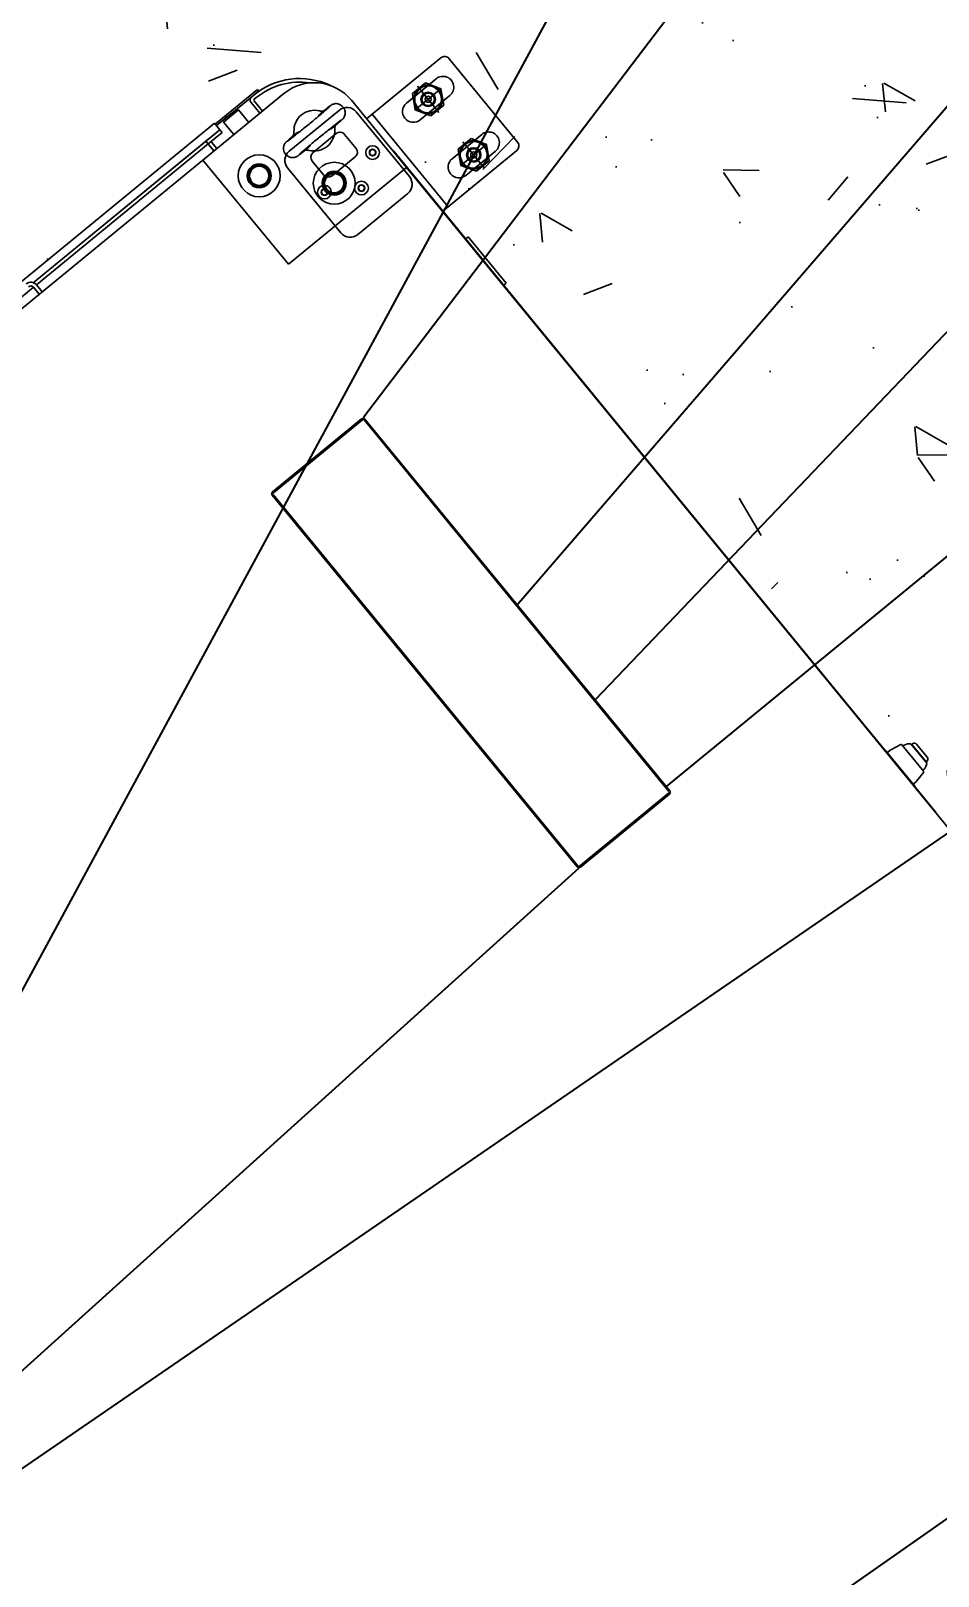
# Model space of a CAD drawing. Header units: metres. Extents: x 214070 to 217049, y 6350584 to 6351315.
# Drawn here: x 214372.899 to 214373.656, y 6351032.813 to 6351034.102 of the extents above; entities that cross this region are included whole.
import ezdxf
from ezdxf.lldxf.tags import DXFTag

# ---------------------------------------------------------------- set-up
doc = ezdxf.new("R2010")
doc.units = ezdxf.units.M
for name, color, linetype in [('230V AC', 5, '230V CABLE'), ('400V AC', 6, '400V CABLE'), ('550VAC', 1, '550V CABLE'), ('CAT 6 Cable', 3, 'CAT 6 CABLE')]:
    doc.layers.add(name, color=color, linetype=linetype)
doc.layers.add('GG31-E-PLN-001_DC Cable Route Layout Plan_RevA$0$OTHER', color=7, linetype='Continuous', lineweight=30)
doc.layers.add('OpticsFibre', color=7, linetype='OPTICAL FIBRE CABLE', lineweight=25)
doc.styles.add('ISOCP', font='isocp.shx')
tags = doc.linetypes.add('230V CABLE', pattern='A,1,-0.5,["230V",ISOCP,S=0.3,R=0,X=-0.35,Y=-0.15],-0.7', length=2.2).pattern_tags.tags
tags[6] = DXFTag(74, 10)
tags = doc.linetypes.add('400V CABLE', pattern='A,1,-0.5,["400V",ISOCP,S=0.3,R=0,X=-0.35,Y=-0.15],-0.7', length=2.2).pattern_tags.tags
tags[6] = DXFTag(74, 10)
tags = doc.linetypes.add('550V CABLE', pattern='A,1,-0.5,["550V",ISOCP,S=0.3,R=0,X=-0.35,Y=-0.15],-0.7', length=2.2).pattern_tags.tags
tags[6] = DXFTag(74, 10)
tags = doc.linetypes.add('CAT 6 CABLE', pattern='A,1,-0.5,["CAT6",ISOCP,S=0.3,R=0,X=-0.35,Y=-0.15],-0.9', length=2.4).pattern_tags.tags
tags[6] = DXFTag(74, 10)
tags = doc.linetypes.add('OPTICAL FIBRE CABLE', pattern='A,1,-0.5,["OP",ISOCP,S=0.3,R=0,X=-0.35,Y=-0.15],-0.4', length=1.9).pattern_tags.tags
tags[6] = DXFTag(74, 10)

# ---------------------------------------------------------------- blocks, each defined once
blk = doc.blocks.new('GG31-E-PLN-001_DC Cable Route Layout Plan_RevA$0$SCC')
at = {"layer": 'GG31-E-PLN-001_DC Cable Route Layout Plan_RevA$0$OTHER'}
h = blk.add_hatch(dxfattribs=at)
h.set_pattern_fill('AR-CONC', scale=0.04, angle=-50.64965685767609)
h.set_pattern_definition([(359.3503431423239, (-93.68585742210435, 2.138606351598763), (0.1625044853675563, -0.2377736155121508), [0.03000000000000001, -0.3300000000000001]), (304.3503431423239, (-93.68585742210435, 2.138606351598763), (0.1974723732192054, 0.2336917884477435), [0.024, -0.264]), (49.80178760232391, (-93.67231538160321, 2.118791884155217), (0.3599768556166048, -0.004081828330440906), [0.02549607679999997, -0.2804568447999996]), (355.5345431423239, (-93.62399475095023, 2.189331196887824), (0.2194809325307915, -0.3720916966134502), [0.045, -0.4950000000000001]), (45.98597863232392, (-93.60570469170794, 2.15832355719274), (0.538360805782199, -0.0420433463009515), [0.0382441368, -0.4206855039999999]), (300.5345071323239, (-93.62399475095023, 2.189331196887824), (0.5383608054690231, -0.04204334623731437), [0.036, -0.3960000004]), (330.3503431423239, (-93.6140979957526, 2.145718650306267), (0.02685468915996592, -0.286745227804084), [0.03, -0.33]), (275.3503431423239, (-93.6140979957526, 2.145718650306267), (0.2860092564451406, 0.1086549373035012), [0.024, -0.264]), (20.80178788232391, (-93.61186010551317, 2.121823214415531), (0.312863943263877, -0.1780902886389786), [0.025496076, -0.2804568447999999]), (346.8503431423239, (-93.68585742210435, 2.138606351598763), (0.1060525488437223, 0.08066874043735836), [0, -0.2608, 0, -0.268, 0, -0.265]), (316.8503431423239, (-93.68585742210435, 2.138606351598763), (0.1887176179168756, 0.01866144388251249), [0, -0.1528, 0, -0.2548, 0, -0.101]), (276.8503431423238, (-93.74241562454112, 2.207583229861778), (0.128413779248645, -0.1708388708552017), [0, -0.1, 0, -0.312, 0, -0.414]), (266.8503431423239, (-93.7677780471672, 2.238514565416334), (0.1788739489210354, -0.1549982222265625), [0, -0.13, 0, -0.2072, 0, -0.294])])
h.paths.add_polyline_path([(1.884480484089116, 1.092581029941526), (0.04570484407684372, 3.335102857185064), (-1.655518611220876, 1.940169612916919), (0.1832570287913962, -0.3023522143266186)])
h.paths.add_polyline_path([(-0.02390656751489395, 2.631430880070581), (1.180808506974634, 1.162192441533263), (0.2528684403831347, 0.4013197627878649), (-0.9518466341063929, 1.870558201325182)], flags=16)
h = blk.add_hatch(dxfattribs=at)
h.set_pattern_fill('DEFAULT__10', scale=0.3397486992814, angle=274.3503431423239, style=0, pattern_type=0)
h.set_pattern_definition([(274.3503431423239, (-7.607132693622781, 4.424413188362799), (0.3387698385259391, 0.02577159615758601), [])])
edge = h.paths.add_edge_path()
edge.add_line((-0.06462973084523593, 2.251465452218103), (0.1896285559373573, 1.941378813337186))
edge.add_spline(control_points=[(-0.06462973084523593, 2.251465452218103), (-0.06537257901479965, 2.25237141007306), (-0.06525724366040553, 2.253537291469563), (-0.0643512856704147, 2.254280139749849)], knot_values=[0, 0, 0, 0, 1, 1, 1, 1], weights=[1, 0.8047378541, 0.8047378541, 1], degree=3, periodic=0)
edge.add_line((0.009883919570484956, 2.315149953978619), (-0.06435128567041386, 2.254280139749849))
edge.add_spline(control_points=[(0.009883919570484956, 2.315149953978619), (0.01078987684029986, 2.315892801668389), (0.01195575884757538, 2.315777465798614), (0.0126986077373159, 2.314871508534171)], knot_values=[0, 0, 0, 0, 1, 1, 1, 1], weights=[1, 0.8047378541, 0.8047378541, 1], degree=3, periodic=0)
edge.add_line((0.2669568945014555, 2.00478486967576), (0.01269860771886233, 2.314871508556676))
edge.add_spline(control_points=[(0.2669568945014555, 2.00478486967576), (0.2676997419508433, 2.003878911230286), (0.2675844058762733, 2.00271302924327), (0.2666784486064584, 2.001970181553499)], knot_values=[0, 0, 0, 0, 1, 1, 1, 1], weights=[1, 0.8047378541, 0.8047378541, 1], degree=3, periodic=0)
edge.add_line((0.1924432433655596, 1.941100367324729), (0.2666784486064585, 2.001970181553499))
edge.add_spline(control_points=[(0.1924432433655596, 1.941100367324729), (0.191537285375567, 1.940357519044444), (0.1903714040884683, 1.940472855504733), (0.1896285559189037, 1.941378813359691)], knot_values=[0, 0, 0, 0, 1, 1, 1, 1], weights=[1, 0.8047378541, 0.8047378541, 1], degree=3, periodic=0)
edge.add_line((-0.06385644804995483, 2.252099512297041), (0.1904018387326384, 1.942012873416124))
edge.add_spline(control_points=[(0.1918091828068276, 1.941873650705154), (0.1913562034517442, 1.941502226269753), (0.1907732627989676, 1.941559894511149), (0.1904018387141848, 1.942012873438629)], knot_values=[0, 0, 0, 0, 1, 1, 1, 1], weights=[1, 0.8047378541, 0.8047378541, 1], degree=3, periodic=0)
edge.add_line((0.1918091828068276, 1.941873650705154), (0.2660443880477264, 2.002743464933924))
edge.add_spline(control_points=[(0.2661836109859985, 2.004150809006306), (0.2665550350707813, 2.003697830078827), (0.2664973674028106, 2.003114889369324), (0.2660443880477272, 2.002743464933924)], knot_values=[0, 0, 0, 0, 1, 1, 1, 1], weights=[1, 0.8047378541, 0.8047378541, 1], degree=3, periodic=0)
edge.add_line((0.2661836109859985, 2.004150809006306), (0.01192532420340531, 2.314237447887223))
edge.add_spline(control_points=[(0.01051798012921612, 2.314376670598194), (0.01097095948430127, 2.314748095033593), (0.01155390013707702, 2.314690426792197), (0.01192532422185888, 2.314237447864718)], knot_values=[0, 0, 0, 0, 1, 1, 1, 1], weights=[1, 0.8047378541, 0.8047378541, 1], degree=3, periodic=0)
edge.add_line((0.01051798012921612, 2.314376670598194), (-0.0637172251116827, 2.253506856369424))
edge.add_spline(control_points=[(-0.06385644804995483, 2.252099512297041), (-0.06422787213473669, 2.252552491224519), (-0.06417020446676602, 2.253135431934022), (-0.06371722511168265, 2.253506856369424)], knot_values=[0, 0, 0, 0, 1, 1, 1, 1], weights=[1, 0.8047378541, 0.8047378541, 1], degree=3, periodic=0)
at = {"layer": 'GG31-E-PLN-001_DC Cable Route Layout Plan_RevA$0$OTHER', "color": 7}
for p, q in [((0.07591293205420424, 2.616289738421114), (0.01405026090009276, 2.565564893132053)), ((0.0829496517234265, 2.615593624253239), (0.1400151026367125, 2.545998119249875)), ((0.04731656232444603, 2.57861683507569), (0.07206163049801972, 2.598906772955108)), ((0.05242944993788878, 2.586688753469089), (0.06314437949527818, 2.595474554889266)), ((0.05638911467769248, 2.592786373900891), (0.0744021682942142, 2.570818133169745)), ((0.06314437949527818, 2.595474554889266), (0.07611057033239188, 2.590588054353727)), ((-0.05492470860685206, 2.586599473808096), (-0.1225870054067171, 2.53111917408865)), ((-0.07698595852643209, 2.589847741472377), (-0.1121703527183264, 2.560997985736368)), ((-0.08183449331563342, 2.58393236194885), (-0.09536695267560713, 2.572836302004961)), ((-0.08232177364571935, 2.579006657751774), (-0.07503007712803544, 2.570113898764368)), ((-0.07990128524716678, 2.585517513031969), (-0.08183449331563342, 2.58393236194885)), ((-0.07271022658166348, 2.572016080772728), (-0.0800019230993474, 2.580908839760133)), ((-0.07993231162098446, 2.581612511785072), (-0.07799910355251782, 2.583197662868191)), ((-0.07603486766988077, 2.588687816379236), (-0.07990128524716678, 2.585517513031969)), ((-0.07603486766988077, 2.588687816379236), (-0.07698595852643209, 2.589847741472377)), ((0.04733844058413172, 2.524967515232178), (0.001369049577827575, 2.58103056092058)), ((0.0546807126579667, 2.573016452694403), (0.05242944993788878, 2.586688753469089)), ((0.07637976214207232, 2.590808780562996), (0.05441152084828804, 2.572795726485134)), ((0.08347472066591433, 2.584987671972439), (0.05872965249233975, 2.564697734093021)), ((0.07611057033239188, 2.590588054353727), (0.0783618330524698, 2.576915753579041)), ((-0.09536695267560713, 2.572836302004961), (-0.1112192618617751, 2.559838060643226)), ((-0.09286929478814088, 2.572944498250726), (-0.1052418295951041, 2.562799528720502)), ((-0.1040508772463786, 2.567655621584598), (-0.1030997863898273, 2.566495696491457)), ((-0.09536695267560713, 2.572836302004961), (-0.09441586181905581, 2.571676376911819)), ((-0.08430947715299286, 2.562505172502472), (-0.09286929478814088, 2.572944498250726)), ((-0.05044093834909358, 2.538548504413693), (-0.008683635716165483, 2.572787774659026)), ((-0.02781792730993171, 2.566193118704612), (-0.02879782000204578, 2.565377264763708)), ((-0.02687407666784214, 2.56698110020095), (-0.02781792730993171, 2.566193118704612)), ((-0.02596802900105732, 2.567739592237648), (-0.02687407666784214, 2.56698110020095)), ((-0.02510123038572853, 2.56846724450649), (-0.02596802900105732, 2.567739592237648)), ((-0.02427489128672367, 2.569162908471982), (-0.02510123038572853, 2.56846724450649)), ((-0.02349000648267552, 2.569825620544366), (-0.02427489128672367, 2.569162908471982)), ((-0.02274738204513937, 2.570454579167439), (-0.02349000648267552, 2.569825620544366)), ((-0.02216312993459901, 2.571903973122088), (-0.02311667431676678, 2.57115007239287)), ((-0.02204764368546464, 2.571049137372276), (-0.02274738204513937, 2.570454579167439)), ((-0.02134650320167975, 2.572546756888056), (-0.02216312993459901, 2.571903973122088)), ((-0.02139125507339212, 2.571608786928733), (-0.02204764368546464, 2.571049137372276)), ((-0.02077837683013506, 2.572133274266409), (-0.02139125507339212, 2.571608786928733)), ((-0.02059019662457207, 2.573139298442077), (-0.02134650320167975, 2.572546756888056)), ((-0.02020866055844639, 2.572622767893679), (-0.02077837683013506, 2.572133274266409)), ((-0.01989303480365567, 2.573682722987263), (-0.02059019662457207, 2.573139298442077)), ((-0.01968162520004757, 2.573077547730086), (-0.02020866055844639, 2.572622767893679)), ((-0.0192536696504666, 2.574178280011599), (-0.01989303480365567, 2.573682722987263)), ((-0.01919683490265012, 2.573497853353719), (-0.01968162520004757, 2.573077547730086)), ((-0.01867082795787756, 2.574627153162318), (-0.0192536696504666, 2.574178280011599)), ((-0.01875401992071524, 2.573883774404575), (-0.01919683490265012, 2.573497853353719)), ((-0.0183528396939634, 2.574235450759398), (-0.01875401992071524, 2.573883774404575)), ((-0.01814280353549158, 2.575030854355435), (-0.01867082795787756, 2.574627153162318)), ((-0.01799286486239016, 2.574553084380587), (-0.0183528396939634, 2.574235450759398)), ((-0.01766730701185448, 2.575391331425436), (-0.01814280353549158, 2.575030854355435)), ((-0.01767361396078737, 2.574836901813783), (-0.01799286486239016, 2.574553084380587)), ((-0.01739452743897463, 2.575087169505969), (-0.01767361396078737, 2.574836901813783)), ((-0.01724126925451142, 2.575711099993745), (-0.01766730701185448, 2.575391331425436)), ((-0.01715459355134641, 2.57530452043283), (-0.01739452743897463, 2.575087169505969)), ((-0.01686062370536678, 2.57599338193699), (-0.01724126925451142, 2.575711099993745)), ((-0.01695265878685159, 2.575489652625974), (-0.01715459355134641, 2.57530452043283)), ((-0.01678828913965003, 2.575642525901402), (-0.01695265878685159, 2.575489652625974)), ((-0.01652028819854134, 2.57624209936959), (-0.01686062370536678, 2.57599338193699)), ((-0.01666204813410577, 2.575762022335285), (-0.01678828913965003, 2.575642525901402)), ((-0.01657607079809953, 2.575845218570842), (-0.01666204813410577, 2.575762022335285)), ((-0.01653526447150444, 2.575885795141104), (-0.01657607079809953, 2.575845218570842)), ((-0.01653321857437096, 2.575887879808706), (-0.01653526447150444, 2.575885795141104)), ((-0.01621373763124456, 2.57646207614531), (-0.01652028819854134, 2.57624209936959)), ((-0.01593257392927327, 2.576659158211814), (-0.01621373763124456, 2.57646207614531)), ((-0.01566525222438475, 2.576840747287601), (-0.01593257392927327, 2.576659158211814)), ((-0.01539751951668933, 2.577014824424383), (-0.01566525222438475, 2.576840747287601)), ((-0.0151064876705016, 2.57719243932182), (-0.01539751951668933, 2.577014824424383)), ((-0.01475073478036659, 2.577389793261695), (-0.0151064876705016, 2.57719243932182)), ((-0.01427462970879922, 2.577617253331351), (-0.01475073478036659, 2.577389793261695)), ((-0.01363640556071122, 2.577857820355398), (-0.01427462970879922, 2.577617253331351)), ((-0.01286027847983995, 2.578058651712668), (-0.01363640556071122, 2.577857820355398)), ((-0.01197991895529338, 2.578174871686001), (-0.01286027847983995, 2.578058651712668)), ((-0.01101709892489833, 2.578174655860443), (-0.01197991895529338, 2.578174871686001)), ((-0.01000818606608522, 2.578034835506201), (-0.01101709892489833, 2.578174655860443)), ((-0.009002057137808883, 2.577748553719905), (-0.01000818606608522, 2.578034835506201)), ((-0.00802299364596415, 2.577315394967822), (-0.009002057137808883, 2.577748553719905)), ((-0.007091961348807629, 2.576736995533008), (-0.00802299364596415, 2.577315394967822)), ((-0.006234666236684561, 2.576021154653314), (-0.007091961348807629, 2.576736995533008)), ((-0.005590501341111498, 2.575324015486015), (-0.006234666236684561, 2.576021154653314)), ((-0.005041692962623578, 2.574569179722806), (-0.005590501341111498, 2.575324015486015)), ((-0.005355325186640947, 2.565941848069293), (-0.005037889630130188, 2.566366602412341)), ((-0.004505509107051608, 2.573588813904803), (-0.005041692962623578, 2.574569179722806)), ((-0.005037889630130188, 2.566366602412341), (-0.004676697551890818, 2.566947636066451)), ((-0.004676697551890818, 2.566947636066451), (-0.004328338865040138, 2.567671288958053)), ((-0.004118586434399774, 2.572562778807912), (-0.004505509107051608, 2.573588813904803)), ((-0.004328338865040138, 2.567671288958053), (-0.004043228253423514, 2.568513116425956)), ((-0.003883564451288457, 2.571517826982024), (-0.004118586434399774, 2.572562778807912)), ((-0.004043228253423514, 2.568513116425956), (-0.00385657324927724, 2.569457970575429)), ((-0.003797955101213724, 2.570474937842565), (-0.003883564451288457, 2.571517826982024)), ((-0.00385657324927724, 2.569457970575429), (-0.003797955101213724, 2.570474937842565)), ((0.005389803659187287, 2.571395546278265), (0.04977404323175438, 2.517265709085934)), ((0.01868996127265898, 2.569369256558258), (0.08209601781017106, 2.492040917705641)), ((0.06764690349508129, 2.568129952158865), (0.0546807126579667, 2.573016452694403)), ((0.0783618330524698, 2.576915753579041), (0.06764690349508129, 2.568129952158865)), ((-0.1128044132770585, 2.561771269116792), (-0.8853145191879976, 1.928344763672984)), ((-0.1083659893105748, 2.556358285386306), (-0.2640458209116687, 2.428707228209676)), ((-0.1083659893105748, 2.556358285386306), (-0.2640458209116687, 2.428707228209676)), ((-0.1199652406020801, 2.546847376525536), (-0.1099125563414889, 2.5550901640474)), ((-0.106463807615925, 2.554038435222528), (-0.1180630589074321, 2.544527526361758)), ((-0.1083659893105748, 2.556358285386306), (-0.1128044132770585, 2.561771269116792)), ((-0.106463807615925, 2.554038435222528), (-0.1083659893105748, 2.556358285386306)), ((-0.1052418295951041, 2.562799528720502), (-0.09668201195995696, 2.552360202972248)), ((-0.0429902489364915, 2.553799043443229), (-0.04383353134284551, 2.553125674946457)), ((-0.04210773815443059, 2.554505762171522), (-0.0429902489364915, 2.553799043443229)), ((-0.04118735638513815, 2.55524487353054), (-0.04210773815443059, 2.554505762171522)), ((-0.0402307015161405, 2.556015231451875), (-0.04118735638513815, 2.55524487353054)), ((-0.039239691744406, 2.556815435694806), (-0.0402307015161405, 2.556015231451875)), ((-0.03821680288341422, 2.557643638017006), (-0.039239691744406, 2.556815435694806)), ((-0.03716486972367772, 2.558497705314196), (-0.03821680288341422, 2.557643638017006)), ((-0.03608705092863929, 2.559375248780434), (-0.03716486972367772, 2.558497705314196)), ((-0.03498684288410647, 2.560273612890873), (-0.03608705092863929, 2.559375248780434)), ((-0.03400070125561694, 2.561081111383936), (-0.03498684288410647, 2.560273612890873)), ((-0.0330265436571695, 2.561880953521911), (-0.03400070125561694, 2.561081111383936)), ((-0.03192894829110315, 2.562784676374291), (-0.0330265436571695, 2.561880953521911)), ((-0.03085614821978755, 2.563670536432384), (-0.03192894829110315, 2.562784676374291)), ((-0.02981144742364261, 2.564535612673581), (-0.03085614821978755, 2.563670536432384)), ((-0.02879782000204578, 2.565377264763708), (-0.02981144742364261, 2.564535612673581)), ((-0.02197166969354125, 2.552828841209955), (-0.02091965287388309, 2.553683003299978)), ((-0.02091965287388309, 2.553683003299978), (-0.01989663867550018, 2.554511333309175)), ((-0.01989663867550018, 2.554511333309175), (-0.01890546404943283, 2.555311696361721)), ((-0.01890546404943283, 2.555311696361721), (-0.01794860624951422, 2.556082243034258)), ((-0.01794860624951422, 2.556082243034258), (-0.017027989271031, 2.556821568406959)), ((-0.017027989271031, 2.556821568406959), (-0.01614521384530487, 2.557528524004344)), ((-0.01614521384530487, 2.557528524004344), (-0.01530163671444917, 2.558202152906156)), ((-0.01530163671444917, 2.558202152906156), (-0.01449839386154128, 2.558841671075935)), ((-0.01449839386154128, 2.558841671075935), (-0.01373642610431869, 2.559446447165622)), ((-0.01373642610431869, 2.559446447165622), (-0.01301648812481826, 2.560015995901982)), ((-0.01311752107821551, 2.558955371253989), (-0.01218706331600306, 2.559746414067898)), ((-0.01301648812481826, 2.560015995901982), (-0.01233916671368362, 2.560549963616314)), ((-0.01233916671368362, 2.560549963616314), (-0.0117047497534406, 2.561048235785675)), ((-0.01218706331600306, 2.559746414067898), (-0.01139669309462832, 2.560421319456414)), ((-0.0117047497534406, 2.561048235785675), (-0.01111300708143315, 2.561511117770089)), ((-0.01139669309462832, 2.560421319456414), (-0.01066746103747018, 2.561046875967845)), ((-0.01111300708143315, 2.561511117770089), (-0.01056357402909658, 2.561939022621959)), ((-0.01066746103747018, 2.561046875967845), (-0.00999802984912268, 2.561624018705628)), ((-0.01056357402909658, 2.561939022621959), (-0.01005613441860387, 2.562332327058222)), ((-0.01005613441860387, 2.562332327058222), (-0.009590568527756638, 2.562691261087491)), ((-0.00999802984912268, 2.561624018705628), (-0.009386909311074554, 2.562153825288545)), ((-0.009590568527756638, 2.562691261087491), (-0.009166693643940071, 2.563016114497461)), ((-0.009386909311074554, 2.562153825288545), (-0.00883268700084816, 2.562637313986967)), ((-0.009166693643940071, 2.563016114497461), (-0.00878424295659297, 2.56330725664623)), ((-0.00883268700084816, 2.562637313986967), (-0.00833354024509081, 2.563075866407973)), ((-0.00878424295659297, 2.56330725664623), (-0.008442907288096713, 2.563565109508565)), ((-0.008442907288096713, 2.563565109508565), (-0.008142308186953606, 2.563790175082814)), ((-0.00833354024509081, 2.563075866407973), (-0.007887105448597609, 2.563471350146501)), ((-0.008142308186953606, 2.563790175082814), (-0.007881588819596885, 2.563983348712396)), ((-0.007887105448597609, 2.563471350146501), (-0.00749030038559706, 2.563826294232167)), ((-0.007881588819596885, 2.563983348712396), (-0.00765978165119563, 2.564145663933449)), ((-0.00765978165119563, 2.564145663933449), (-0.007476792266143839, 2.564277584315371)), ((-0.00749030038559706, 2.563826294232167), (-0.007139154317278518, 2.564144068245528)), ((-0.007476792266143839, 2.564277584315371), (-0.007333787488147614, 2.564378795268001)), ((-0.007333787488147614, 2.564378795268001), (-0.007234019048602214, 2.564447782338766)), ((-0.007234019048602214, 2.564447782338766), (-0.007210126372579673, 2.564463963992566)), ((-0.007139154317278518, 2.564144068245528), (-0.006828802906365006, 2.564428908430116)), ((-0.006828802906365006, 2.564428908430116), (-0.006553214500527815, 2.564686291847543)), ((-0.006553214500527815, 2.564686291847543), (-0.00630498109275468, 2.564923342408556)), ((-0.00630498109275468, 2.564923342408556), (-0.006074538827200548, 2.565149986514525)), ((-0.006074538827200548, 2.565149986514525), (-0.005851207338098519, 2.565378728283621)), ((-0.005851207338098519, 2.565378728283621), (-0.005619510823211549, 2.565630086196312)), ((-0.005619510823211549, 2.565630086196312), (-0.005355325186640947, 2.565941848069293)), ((-0.2640458209116687, 2.428707228209676), (-0.1199652406020801, 2.546847376525536)), ((-0.2615071272589331, 2.42690929166515), (-0.1180630589074321, 2.544527526361758)), ((-0.1199652406020801, 2.546847376525536), (-0.1180630589074321, 2.544527526361758)), ((-0.1199652406020801, 2.546847376525536), (-0.1133076046615829, 2.53872790094106)), ((-0.1133076046615829, 2.53872790094106), (-0.1177460286280656, 2.544140884671545)), ((-0.1109877541152109, 2.54063008294942), (-0.1154261780816936, 2.546043066679905)), ((-0.05526585481430946, 2.54189485795865), (-0.0553267939678781, 2.540877807183741)), ((-0.0553267939678781, 2.540877807183741), (-0.05524346362346844, 2.539834670215272)), ((-0.05507700542282024, 2.542839200936443), (-0.05526585481430946, 2.54189485795865)), ((-0.05479014323046183, 2.543679736796168), (-0.05507700542282024, 2.542839200936443)), ((-0.05444079313738559, 2.544401360992038), (-0.05479014323046183, 2.543679736796168)), ((-0.05407975380216268, 2.544979674127272), (-0.05444079313738559, 2.544401360992038)), ((-0.05376356057722109, 2.545401487176654), (-0.05407975380216268, 2.544979674127272)), ((-0.05350052427393148, 2.545711285673024), (-0.05376356057722109, 2.545401487176654)), ((-0.05326947583727648, 2.545961630250357), (-0.05350052427393148, 2.545711285673024)), ((-0.05304636228633264, 2.546189965090215), (-0.05326947583727648, 2.545961630250357)), ((-0.05281586111496939, 2.54641654323152), (-0.05304636228633264, 2.546189965090215)), ((-0.0525673959231252, 2.546653722385215), (-0.05281586111496939, 2.54641654323152)), ((-0.05229147390329203, 2.54691134228025), (-0.0525673959231252, 2.546653722385215)), ((-0.0519807213993646, 2.547196486466753), (-0.05229147390329203, 2.54691134228025)), ((-0.05162912759071236, 2.547514608940966), (-0.0519807213993646, 2.547196486466753)), ((-0.05189203849423496, 2.546887482866421), (-0.05191557957128001, 2.546871549539149)), ((-0.05179311804692777, 2.546955848762724), (-0.05189203849423496, 2.546887482866421)), ((-0.05165082909208341, 2.547056513831453), (-0.05179311804692777, 2.546955848762724)), ((-0.05146847978833247, 2.547187932557245), (-0.05165082909208341, 2.547056513831453)), ((-0.05123184895232757, 2.54786992579501), (-0.05162912759071236, 2.547514608940966)), ((-0.05124726578245653, 2.547349774092996), (-0.05146847978833247, 2.547187932557245)), ((-0.05098711117898436, 2.547542490811845), (-0.05124726578245653, 2.547349774092996)), ((-0.05078492270473411, 2.548265798690556), (-0.05123184895232757, 2.54786992579501)), ((-0.05068705821086894, 2.547767110536586), (-0.05098711117898436, 2.547542490811845)), ((-0.05028527611410816, 2.548704747669837), (-0.05078492270473411, 2.548265798690556)), ((-0.05034624684964228, 2.548024532058339), (-0.05068705821086894, 2.547767110536586)), ((-0.04996430265066643, 2.54831525491799), (-0.05034624684964228, 2.548024532058339)), ((-0.04973054962950485, 2.549188636447116), (-0.05028527611410816, 2.548704747669837)), ((-0.04954091885520118, 2.548639699633845), (-0.04996430265066643, 2.54831525491799)), ((-0.04911892680080232, 2.549718840999765), (-0.04973054962950485, 2.549188636447116)), ((-0.04907582885567408, 2.548998235811561), (-0.04954091885520118, 2.548639699633845)), ((-0.04844899797550983, 2.550296377101059), (-0.04911892680080232, 2.549718840999765)), ((-0.04856885145363865, 2.549391152147823), (-0.04907582885567408, 2.548998235811561)), ((-0.04801986556036031, 2.549818679922299), (-0.04856885145363865, 2.549391152147823)), ((-0.04771927640682261, 2.550922319259668), (-0.04844899797550983, 2.550296377101059)), ((-0.04742855647526856, 2.550281194715906), (-0.04801986556036031, 2.549818679922299)), ((-0.04692842902812178, 2.551597598923411), (-0.04771927640682261, 2.550922319259668)), ((-0.04679455738772287, 2.550779111375095), (-0.04742855647526856, 2.550281194715906)), ((-0.04600705092024082, 2.552380905298112), (-0.04692842902812178, 2.551597598923411)), ((-0.04611763527281898, 2.551312737644458), (-0.04679455738772287, 2.550779111375095)), ((-0.04539807151304043, 2.55188196429318), (-0.04611763527281898, 2.551312737644458)), ((-0.04463645223421597, 2.552486438310591), (-0.04539807151304043, 2.55188196429318)), ((-0.04383353134284551, 2.553125674946457), (-0.04463645223421597, 2.552486438310591)), ((-0.03707844485370781, 2.540285848369505), (-0.0363792377660852, 2.540879960226659)), ((-0.0363792377660852, 2.540879960226659), (-0.03563719560345646, 2.541508431886179)), ((-0.03563719560345646, 2.541508431886179), (-0.03485294638532555, 2.542170614787643)), ((-0.03485294638532555, 2.542170614787643), (-0.03402729341326882, 2.542865709871938)), ((-0.03402729341326882, 2.542865709871938), (-0.03316123235217283, 2.543592753161341)), ((-0.03316123235217283, 2.543592753161341), (-0.03225597095228583, 2.544350598684969)), ((-0.03225597095228583, 2.544350598684969), (-0.03131295259359046, 2.545137898721721)), ((-0.03131295259359046, 2.545137898721721), (-0.03033393262448847, 2.545953041205693)), ((-0.01133642689461922, 2.553154570975241), (-0.03066851190034559, 2.537303056600967)), ((-0.03033393262448847, 2.545953041205693), (-0.02932121502299534, 2.546793955109198)), ((-0.02932121502299534, 2.546793955109198), (-0.02827745344354682, 2.547658273199813)), ((-0.02827745344354682, 2.547658273199813), (-0.0272056172395434, 2.548543359637056)), ((-0.0272056172395434, 2.548543359637056), (-0.02610900130591975, 2.549446301412593)), ((-0.02610900130591975, 2.549446301412593), (-0.02512387074284028, 2.550255165168164)), ((-0.02512387146301709, 2.550255164577649), (-0.02414973442567447, 2.551052846183169)), ((-0.02414973442567447, 2.551052846183169), (-0.02304952901222546, 2.551951237003573)), ((-0.02304952901222546, 2.551951237003573), (-0.02197166969354125, 2.552828841209955)), ((0.005211201266302368, 2.540859205965972), (-0.004299707206942394, 2.552458456784862)), ((0.08536019625433422, 2.532219831755117), (0.1101052644279079, 2.552509769634535)), ((0.09047308386777697, 2.540291750148516), (0.1011880134251664, 2.549077551568693)), ((0.1144233960719605, 2.544411777242423), (0.09245515477817623, 2.526398723164561)), ((0.09443274862603435, 2.546389370557812), (0.1124458022425561, 2.524421129826666)), ((0.1011880134251664, 2.549077551568693), (0.114154204262281, 2.544191051033154)), ((0.114154204262281, 2.544191051033154), (0.1164054669823589, 2.530518750258469)), ((-0.1225870054067171, 2.53111917408865), (-0.8533398072443754, 1.931931940071205)), ((-0.1225870054067171, 2.53111917408865), (-0.05125519179278992, 2.444124792868202)), ((-0.1225870054067171, 2.53111917408865), (-0.05125519179278992, 2.444124792868202)), ((-0.05524346362346844, 2.539834670215272), (-0.0550106814666842, 2.538789262676618)), ((-0.0550106814666842, 2.538789262676618), (-0.05462592589582016, 2.537762456975346)), ((-0.05462592589582016, 2.537762456975346), (-0.05409179133194719, 2.536781016773236)), ((-0.05409179133194719, 2.536781016773236), (-0.05353407137752253, 2.53601226047557)), ((-0.05353407137752253, 2.53601226047557), (-0.05290098441088542, 2.535325793890013)), ((-0.05290098441088542, 2.535325793890013), (-0.05204421190953834, 2.534607676228203)), ((-0.05204421190953834, 2.534607676228203), (-0.05111339160918948, 2.534027132345055)), ((-0.05111339160918948, 2.534027132345055), (-0.05013427164042739, 2.533591980557442)), ((-0.05013427164042739, 2.533591980557442), (-0.04912790941568179, 2.533303871985109)), ((-0.04912790941568179, 2.533303871985109), (-0.04811880427928195, 2.533162396782656)), ((-0.04811880427928195, 2.533162396782656), (-0.04715546874137466, 2.533160679777152)), ((-0.04715546874137466, 2.533160679777152), (-0.04627400190999165, 2.533275713816687)), ((-0.04627400190999165, 2.533275713816687), (-0.04549615715369626, 2.533475889789012)), ((-0.04549615715369626, 2.533475889789012), (-0.04485599293394582, 2.533716402680286)), ((-0.04485599293394582, 2.533716402680286), (-0.04437778991214536, 2.533944420987523)), ((-0.04437778991214536, 2.533944420987523), (-0.04402073341139623, 2.534142284026282)), ((-0.04402073341139623, 2.534142284026282), (-0.04372912317391187, 2.534320142392577)), ((-0.04372912317391187, 2.534320142392577), (-0.04346116584264603, 2.534494299570712)), ((-0.04346116584264603, 2.534494299570712), (-0.04319373629733469, 2.534675917228865)), ((-0.04319373629733469, 2.534675917228865), (-0.04291254271073353, 2.534872987818857)), ((-0.04291254271073353, 2.534872987818857), (-0.04260601244532669, 2.535092924726022)), ((-0.04260601244532669, 2.535092924726022), (-0.04226571598148432, 2.535341592832103)), ((-0.04259137170675587, 2.535448377913416), (-0.04258920503367136, 2.535450585549267)), ((-0.04258920503367136, 2.535450585549267), (-0.04254816753776236, 2.535491385466607)), ((-0.04254816753776236, 2.535491385466607), (-0.04246206835987199, 2.535574690151025)), ((-0.04246206835987199, 2.535574690151025), (-0.04233574436748899, 2.535694255759804)), ((-0.04233574436748899, 2.535694255759804), (-0.04217130314603157, 2.535847187158626)), ((-0.04226571598148432, 2.535341592832103), (-0.04188509970607779, 2.535623835566862)), ((-0.04217130314603157, 2.535847187158626), (-0.04196929667810689, 2.536032377317626)), ((-0.04196929667810689, 2.536032377317626), (-0.04172929583302309, 2.536249781716649)), ((-0.04188509970607779, 2.535623835566862), (-0.04145905521366089, 2.535943594452432)), ((-0.04172929583302309, 2.536249781716649), (-0.04145016530761669, 2.536500082403764)), ((-0.04145905521366089, 2.535943594452432), (-0.04098349380569299, 2.536304108428225)), ((-0.04145016530761669, 2.536500082403764), (-0.04113092358571446, 2.536783886062293)), ((-0.04113092358571446, 2.536783886062293), (-0.04077102413567157, 2.537101448577465)), ((-0.04098349380569299, 2.536304108428225), (-0.04045532817923014, 2.536707907675994)), ((-0.04077102413567157, 2.537101448577465), (-0.04036998519653334, 2.537452997603063)), ((-0.04045532817923014, 2.536707907675994), (-0.03987226187177839, 2.537156946070402)), ((-0.04036998519653334, 2.537452997603063), (-0.03992737916236333, 2.537838734303054)), ((-0.03992737916236333, 2.537838734303054), (-0.03944285941572545, 2.538258804386438)), ((-0.03987226187177839, 2.537156946070402), (-0.0392325846117787, 2.537652739363127)), ((-0.03944285941572545, 2.538258804386438), (-0.03891614935993548, 2.538713303825967)), ((-0.0392325846117787, 2.537652739363127), (-0.03853502128992492, 2.538196473288027)), ((-0.03891614935993548, 2.538713303825967), (-0.03834680758428721, 2.539202477171414)), ((-0.03853502128992492, 2.538196473288027), (-0.03777822850788404, 2.538789394240102)), ((-0.03834680758428721, 2.539202477171414), (-0.03773435526484281, 2.539726602660792)), ((-0.03777822850788404, 2.538789394240102), (-0.03696102591706829, 2.539432631668602)), ((-0.03773435526484281, 2.539726602660792), (-0.03707844485370781, 2.540285848369505)), ((-0.03696102591706829, 2.539432631668602), (-0.03600789768168955, 2.540186204159232)), ((-0.03136462592688893, 2.530266336897084), (-0.02185371745364328, 2.518667086078193)), ((-0.01481699776596734, 2.517970971887813), (0.004515087239759019, 2.533822486262087)), ((0.4883557221552239, 1.987587717452125), (0.03667819167322239, 2.538441611173812)), ((0.1393189885917154, 2.538961399568496), (0.07768830206013533, 2.488426772125963)), ((0.09272434658785489, 2.52661944937383), (0.09047308386777697, 2.540291750148516)), ((0.1215183545958025, 2.538590668651867), (0.09677328642222793, 2.518300730772449)), ((0.1164054669823589, 2.530518750258469), (0.1056905374249704, 2.521732948838292)), ((-0.007448927549789985, 2.470345227223079), (-0.05183316712235797, 2.52447506441541)), ((0.04733844058413172, 2.524967515232178), (-0.05125519179278992, 2.444124792868202)), ((0.04733844058413172, 2.524967515232178), (-0.05125519179278992, 2.444124792868202)), ((1.090368070862406, 1.252916340818548), (0.04733844058413172, 2.524967515232178)), ((0.1056905374249704, 2.521732948838292), (0.09272434658785489, 2.52661944937383)), ((0.04838181517866769, 2.503192269678166), (0.006624512545738703, 2.468952999432833)), ((0.09879798422874408, 2.466940234036994), (0.09671011902508031, 2.465228270465676)), ((0.09879798422874408, 2.466940234036994), (0.1305010125159534, 2.42827606458818)), ((0.09879798422874408, 2.466940234036994), (0.1305010125159534, 2.42827606458818)), ((-0.2901186130097946, 2.403449050438464), (-0.2638269778053051, 2.425007109656789)), ((-0.2638269778053051, 2.425007109656789), (-0.2590715235594558, 2.419207484236091)), ((-0.2615071272589331, 2.42690929166515), (-0.2567516730130839, 2.421109666244452)), ((0.1305010125159534, 2.42827606458818), (0.1284131473122896, 2.426564101016861)), ((0.009883919570484956, 2.315149953978619), (-0.0643512856704147, 2.254280139749849)), ((0.01051798012921612, 2.314376670598194), (-0.06371722511168265, 2.253506856369424)), ((0.2661836109859985, 2.004150809006306), (0.01192532422185888, 2.314237447864718)), ((0.2669568945014555, 2.00478486967576), (0.0126986077373159, 2.314871508534171)), ((-0.06462973084523593, 2.251465452218103), (0.1896285559189037, 1.941378813359691)), ((-0.06385644804995483, 2.252099512297041), (0.1904018387141848, 1.942012873438629)), ((0.4470850461633002, 2.038393476962458), (0.4715303889901659, 2.008580587520801)), ((0.4509140255831143, 2.038588728554789), (0.4485286879675705, 2.036632849843873)), ((0.4514379164716349, 2.038933519822686), (0.4598787917968332, 2.043299577083803)), ((0.4604951484519342, 2.043172500312662), (0.4788442808827993, 2.020794386805064)), ((0.4680476789109971, 2.044055308655789), (0.4813629507735406, 2.027816357509343)), ((0.4694550229851862, 2.043916085944819), (0.4689137248124364, 2.043472243712407)), ((0.4809608755575168, 2.028779859326809), (0.4689137248124364, 2.043472243712407)), ((0.4729733824873898, 2.043568028531866), (0.4818502303649961, 2.032742061138411)), ((0.473827694188742, 2.037479297457856), (0.4735957088460347, 2.037289079020814)), ((0.4760469061812111, 2.03477280558136), (0.475814920838503, 2.034582587144318)), ((0.4809608755575168, 2.028779859326809), (0.4815021737302656, 2.02922370155922)), ((0.4724720848014394, 2.0122970933503), (0.4700867471858956, 2.010341214639385)), ((0.4788481290551081, 2.0201650782769), (0.4729128412282106, 2.012743273194928)), ((0.1918091828068276, 1.941873650705154), (0.2660443880477272, 2.002743464933924)), ((0.1924432433655596, 1.941100367324729), (0.2666784486064584, 2.001970181553499)), ((0.4715303891747018, 2.008580587295746), (0.4712984038319936, 2.008390368858704))]:
    blk.add_line(p, q, dxfattribs=at)
for centre, radius in [((0.06539564149518018, 2.581802253524065), 0.012), ((0.06539564149518018, 2.581802253524065), 0.012), ((0.06539564149518018, 2.581802253524065), 0.0112), ((0.06539564149518018, 2.581802253524065), 0.01119999999999982), ((0.06539564149518018, 2.581802253524065), 0.006000000000000002), ((0.06539564149518018, 2.581802253524065), 0.006), ((0.06539564149518018, 2.581802253524065), 0.005200000000000001), ((0.06539564149518018, 2.581802253524065), 0.005199999999999818), ((0.06539564149518018, 2.581802253524065), 0.0025), ((0.01907580620656635, 2.537355961510396), 0.00575), ((0.1034392754250684, 2.535405250203492), 0.012), ((0.1034392754250684, 2.535405250203492), 0.012), ((0.1034392754250684, 2.535405250203492), 0.0112), ((0.1034392754250684, 2.535405250203492), 0.01119999999999982), ((0.1034392754250684, 2.535405250203492), 0.006000000000000002), ((0.1034392754250684, 2.535405250203492), 0.006), ((0.1034392754250684, 2.535405250203492), 0.005200000000000001), ((0.1034392754250684, 2.535405250203492), 0.005199999999999818), ((-0.07557264796717167, 2.517941534348724), 0.0175), ((-0.07557264796717167, 2.517941534348724), 0.01), ((-0.01294584139328148, 2.511746119194324), 0.0175), ((0.01907580620656635, 2.537355961510396), 0.00275), ((0.01907580620656635, 2.537355961510396), 0.0026000422128), ((0.01907580620656635, 2.537355961510396), 0.0025), ((0.1034392754250684, 2.535405250203492), 0.0025), ((-0.07557264796717167, 2.517941534348724), 0.009000000000000001), ((-0.07557264796717167, 2.517941534348724), 0.0085), ((-0.07557264796717167, 2.517941534348724), 0.008), ((-0.01294584139328148, 2.511746119194324), 0.01), ((-0.01294584139328148, 2.511746119194324), 0.009000000000000001), ((-0.01294584139328148, 2.511746119194324), 0.0085), ((-0.01294584139328148, 2.511746119194324), 0.008), ((-0.02113493011562362, 2.504384812013455), 0.00575), ((-0.02113493011562362, 2.504384812013455), 0.00275), ((-0.02113493011562362, 2.504384812013455), 0.0026000422128), ((-0.02113493011562362, 2.504384812013455), 0.0025), ((0.009749468033176, 2.507724569432432), 0.00575), ((0.009749468033176, 2.507724569432432), 0.00275), ((0.009749468033176, 2.507724569432432), 0.0026000422128), ((0.009749468033176, 2.507724569432432), 0.0025)]:
    blk.add_circle(centre, radius, dxfattribs=at)
for centre, radius, start, end in [((0.07908323486631641, 2.612423321496487), 0.005, 39.35034314232389, 129.3503431423239), ((-0.04185765131727859, 2.539120509711396), 0.06, 64.97354081843457, 129.3503431423239), ((-0.04185765131727859, 2.539120509711396), 0.057, 81.41511700834327, 129.3503431423239), ((-0.02956228599922905, 2.55566813827605), 0.04, 39.35034314232389, 129.3503431423239), ((0.07776817558196658, 2.591947222463774), 0.009000000000000001, 309.3503431423239, 129.3503431423239), ((-0.07961528134161888, 2.58122587009486), 0.0035, 129.3503431423239, 219.3503431423239), ((-0.07961528134161888, 2.58122587009486), 0.0005, 129.3503431423239, 219.3503431423239), ((-0.02956228599922905, 2.55566813827605), 0.017, 75.5293851206601, 183.1712998112195), ((-0.002343030055032891, 2.565054940764761), 0.01, 39.35034314232389, 129.3503431423239), ((0.053023107408392, 2.571657284584355), 0.009000000000000001, 129.3503431423239, 309.3503431423239), ((-0.02956228599922905, 2.55566813827605), 0.017, 255.5293824802728, 3.171303804374939), ((-0.00816612406405337, 2.54928815402811), 0.005, 39.35034314232389, 129.3503431423239), ((0.1158118095118548, 2.545550219143201), 0.009000000000000001, 309.3503431423239, 129.3503431423239), ((-0.1150395363239651, 2.546360097014632), 0.0035, 211.2454270117335, 219.3503431423239), ((-0.1150395363239651, 2.546360097014632), 0.0005, 129.3503431423239, 219.3503431423239), ((0.001344784409192279, 2.53768890320922), 0.005, 309.3503431423239, 39.35034314232389), ((0.1361486857796033, 2.542827816493123), 0.005, 309.3503431423239, 39.35034314232389), ((-0.04410033268796187, 2.530815670519428), 0.01, 129.3503431423239, 219.3503431423239), ((-0.02749820906977885, 2.533436639653836), 0.005, 129.3503431423239, 219.3503431423239), ((0.01907580620656635, 2.537355961510396), 0.0025, 294.3503347217384, 234.3503430874318), ((0.03242513305838379, 2.534954278082333), 0.0055, 39.35034314232389, 51.84351177992532), ((0.09106674133828108, 2.525260281263782), 0.009000000000000001, 129.3503431423239, 309.3503431423239), ((-0.0179873005965332, 2.521837388834945), 0.005, 219.3503431423239, 309.3503431423239), ((0.04204120951753421, 2.51092510357243), 0.01, 309.3503431423239, 39.35034314232389), ((-0.02113493011562362, 2.504384812013455), 0.0025, 294.3503347217384, 234.3503430874318), ((0.009749468033176, 2.507724569432432), 0.0025, 294.3503347217384, 234.3503430874318), ((0.000283906884606111, 2.476685833327097), 0.01, 219.3503431423239, 309.3503431423239), ((-0.2661468276315011, 2.423104928238945), 0.006, 39.35034314232389, 129.3503431423239), ((-0.2661468276315011, 2.423104928238945), 0.003, 39.35034314232389, 129.3503431423239), ((0.01115204070640186, 2.313603387195265), 0.002, 39.35034314232389, 129.3503431423239), ((0.01115204070640186, 2.313603387195265), 0.001, 39.35034314232389, 129.3503431423239), ((-0.0630831645344978, 2.252733572966495), 0.002, 129.3503431423239, 219.3503431423239), ((-0.0630831645344978, 2.252733572966495), 0.001, 129.3503431423239, 219.3503431423239), ((0.4528162072777642, 2.03626887839101), 0.003, 117.3503682436832, 129.3503431423239), ((0.4601085066942048, 2.042855469977935), 0.0005, 39.35034314232389, 117.3503682436832), ((0.4673073020756267, 2.034082754108714), 0.01, 118.2490872496361, 126.5030635675563), ((0.4673073020756267, 2.034082754108714), 0.01, 85.75405992258797, 118.1267633605553), ((0.4691039429726747, 2.043240258707282), 0.0003, 129.3503431423239, 219.3503431423239), ((0.4710401744004695, 2.041982877471253), 0.0025, 39.35034147479726, 129.3503431423239), ((0.471438628906454, 2.029044297870766), 0.01, 320.5734876596013, 352.9466263620599), ((0.4807706573788249, 2.029011844354439), 0.0003, 219.3503431423239, 309.3503431423239), ((0.4799170223149831, 2.031156910032786), 0.0025, 309.3503431423239, 39.35034480985055), ((0.4705699031067914, 2.014616943514079), 0.003, 309.3503431423239, 321.3503180409646), ((0.471438628906454, 2.029044297870766), 0.01, 312.1976761438565, 320.4515990350117), ((0.4784576391250708, 2.020477356470337), 0.0005, 321.3503180409646, 39.35034314232389), ((0.2654103274705415, 2.003516748336853), 0.001, 309.3503431423239, 39.35034314232389), ((0.2654103274705415, 2.003516748336853), 0.002, 309.3503431423239, 39.35034314232389), ((0.4841026635403862, 1.984100384360646), 0.0055, 26.85590863475658, 39.35034314232389), ((0.1911751222296418, 1.942646934108083), 0.002, 219.3503431423239, 309.3503431423239), ((0.1911751222296418, 1.942646934108083), 0.001, 219.3503431423239, 309.3503431423239)]:
    blk.add_arc(centre, radius, start, end, dxfattribs=at)
for points, knots in [([(-0.02311668158748237, 2.57115008126004), (-0.02379628289907654, 2.570611602815563), (-0.02504813611550372, 2.569395069675094), (-0.02608228988069161, 2.567995206428794), (-0.02655134238990264, 2.567265973319984)], [0, 0, 0, 0, 0.5000043324, 1, 1, 1, 1]), ([(-0.02531416486359372, 2.572128802094388), (-0.02473393667459423, 2.571979093273709), (-0.02352518703365813, 2.5718473678625), (-0.02232871923818447, 2.572048480178458), (-0.02175600505836695, 2.572221948980807)], [0, 0, 0, 0, 0.5003429110000001, 1, 1, 1, 1]), ([(-0.04732505663486375, 2.551256060278869), (-0.04704263854765678, 2.55178375741581), (-0.04661082714014508, 2.552917801796851), (-0.04650312022822689, 2.554129151992152), (-0.04653624675125734, 2.554727569725874)], [0, 0, 0, 0, 0.4996597463, 1, 1, 1, 1]), ([(-0.04152614219704542, 2.554987629990146), (-0.04233298369299554, 2.55467056538017), (-0.04390802300845742, 2.553930807089096), (-0.04534598014073676, 2.552941736324073), (-0.04600705850466724, 2.552380914547877)], [0, 0, 0, 0, 0.4999960776, 1, 1, 1, 1]), ([(-0.0175984216405487, 2.556348649828588), (-0.01679158210165088, 2.556665713887688), (-0.01521654507540671, 2.557405472032985), (-0.01377859115599733, 2.558394540841048), (-0.0131175134753363, 2.558955361981719)], [0, 0, 0, 0, 0.4999960772, 1, 1, 1, 1]), ([(-0.01179936215099975, 2.560080508255443), (-0.01208183004011953, 2.559552773444466), (-0.01251371423255332, 2.558418638633603), (-0.01262145540751014, 2.557207178935851), (-0.0125883255230308, 2.55660871010027)], [0, 0, 0, 0, 0.4996614154, 1, 1, 1, 1]), ([(-0.03600789039252117, 2.540186195269555), (-0.03532828836075108, 2.540724674304547), (-0.03407643390696169, 2.541941208873606), (-0.03304227991984288, 2.543341073318071), (-0.03257322698571397, 2.544070307377485)], [0, 0, 0, 0, 0.5000043322, 1, 1, 1, 1]), ([(-0.03381040983005956, 2.539207474807058), (-0.0343906506452063, 2.539357187275665), (-0.03559942513099656, 2.539488923892304), (-0.03679591285539985, 2.539287783003518), (-0.03736863639750787, 2.539114306524476)], [0, 0, 0, 0, 0.5003442954, 1, 1, 1, 1]), ([(0.05905332135735897, 2.510946891033776), (0.05907421287815851, 2.510952206159744), (0.05913111319483644, 2.510964471248066), (0.05920786616439422, 2.510965019844373), (0.05923299233427315, 2.51093437663638)], [0, 0, 0, 0, 0.3523289852000001, 1, 1, 1, 1]), ([(0.4614361227633212, 2.042026221809783), (0.4615127732503312, 2.042083950341435), (0.4616626414503893, 2.042196402568373), (0.4618798652405802, 2.042358273631695), (0.4620508430196573, 2.04248506094394), (0.4621764857724928, 2.042578121114401), (0.4622603569565182, 2.042640284913132), (0.4623361536890735, 2.042696604664666), (0.4624031360126528, 2.042746628546924), (0.4624606650440208, 2.042789960666698), (0.4625023890597495, 2.042821812483592), (0.4625305999447091, 2.042843749810523), (0.462547829145513, 2.042857372375932), (0.4625623201415499, 2.042869077466418), (0.4625741234301595, 2.042878940097286), (0.4625830310109844, 2.042886682226405), (0.4625895195830187, 2.042892910761962), (0.4625926778054446, 2.04289630918698), (0.4625944410602418, 2.04289910723216), (0.4625939902759155, 2.042899656996726)], [0, 0, 0, 0, 0.1983808386, 0.3873537963000001, 0.5600547164999999, 0.6384363901, 0.7105952803, 0.7758817708, 0.8336584973000001, 0.8834272299, 0.9247798071, 0.9421736273000001, 0.9573137796, 0.9701713298000001, 0.9807308624, 0.9889792328, 0.9949085984999999, 0.9985302003000001, 1, 1, 1, 1]), ([(0.4625939902759155, 2.042899656996726), (0.4625936055739004, 2.042900126169064), (0.4625911760416699, 2.042899725557839), (0.4625876212978657, 2.04289839998594), (0.4625814609958816, 2.042895559194804), (0.4625769044236456, 2.04289316553155), (0.4625742417195555, 2.042891734694169)], [0, 0, 0, 0, 0.0844555241, 0.2745391215, 0.5793160065, 1, 1, 1, 1]), ([(0.4657779909857629, 2.014916314290049), (0.46578729653005, 2.014935759364583), (0.4658104712654696, 2.014989152336476), (0.4658260473318885, 2.015064309186663), (0.4658009214941741, 2.015094951989556)], [0, 0, 0, 0, 0.3523281746, 1, 1, 1, 1]), ([(0.4791611339019122, 2.022694809603746), (0.4791606831360395, 2.022695359345806), (0.4791575939169013, 2.022694178411443), (0.4791536427621148, 2.022691747025626), (0.4791462638596657, 2.022686604313344), (0.479136927491683, 2.022679386590455), (0.4791249435977756, 2.022669744220999), (0.4791106270071142, 2.022657827899181), (0.4790938934887103, 2.022643602281534), (0.4790668551828157, 2.022620237846033), (0.4790274465955084, 2.022585565131912), (0.4789736843864469, 2.022537643502382), (0.4789115088373093, 2.022481761812429), (0.4788414323868331, 2.022418468694775), (0.4787640428062447, 2.02234840304266), (0.4786481672430014, 2.022243428130103), (0.4784903291386033, 2.022100610145073), (0.4782890362574479, 2.021919302825016), (0.4781494107960258, 2.021794355889025), (0.4780777842613411, 2.021730497341197)], [0, 0, 0, 0, 0.0014697309, 0.005091208, 0.0110203995, 0.0192685402, 0.0298277806, 0.0426849693, 0.0578246624, 0.0752177116, 0.1165681193, 0.1663347931, 0.2241105071, 0.2893955607, 0.3615530172999999, 0.4399344896, 0.6126387025, 0.8016168726999999, 1, 1, 1, 1]), ([(0.4791494957357907, 2.022676996085131), (0.479151420554583, 2.022679326827781), (0.4791546606107158, 2.022683326079032), (0.4791586533538776, 2.022688810367214), (0.4791606497288123, 2.022692036484306), (0.4791615185854745, 2.022694340453913), (0.4791611339019122, 2.022694809603746)], [0, 0, 0, 0, 0.4206839935, 0.7254608785, 0.9155444759, 1, 1, 1, 1])]:
    blk.add_open_spline(points, degree=3, knots=knots, dxfattribs=at)
blk = doc.blocks.new('GG31-E-PLN-001_DC Cable Route Layout Plan_RevA')
at = {"layer": 'GG31-E-PLN-001_DC Cable Route Layout Plan_RevA$0$OTHER', "color": 8}
blk.add_blockref('GG31-E-PLN-001_DC Cable Route Layout Plan_RevA$0$SCC', (229060.5356727778, 6321985.953791623), dxfattribs=at)

msp = doc.modelspace()

# ---------------------------------------------------------------- block references
msp.add_blockref('GG31-E-PLN-001_DC Cable Route Layout Plan_RevA', (-14687.37069500599, 29045.50982125732))

# ---------------------------------------------------------------- next in the draw order: linework, layer by layer
at = {"layer": '230V AC', "lineweight": 35, "ltscale": 7, "flags": 128}
msp.add_lwpolyline([(214372.8772323186, 6351032.892651665), (214376.6803694287, 6351035.504249537), (214376.6803694287, 6351035.504249537), (214382.8336391922, 6351028.197616363), (214381.3176515535, 6351026.627596607)], dxfattribs=at)
at = {"layer": '400V AC', "lineweight": 35, "ltscale": 7, "flags": 128}
msp.add_lwpolyline([(214373.2679410965, 6351032.58397931), (214376.7168060654, 6351034.998900559), (214382.3428409637, 6351028.155335331), (214380.9469810997, 6351027.071770745)], dxfattribs=at)
at = {"layer": '550VAC', "lineweight": 35, "ltscale": 7, "flags": 128}
msp.add_lwpolyline([(214372.7556256383, 6351033.050283397), (214374.0071834921, 6351035.364383577), (214365.6818639397, 6351045.573096556), (214365.6818639397, 6351045.573096556), (214364.1186629524, 6351044.628214344)], dxfattribs=at)
at = {"layer": 'CAT 6 Cable', "lineweight": 35, "ltscale": 7, "flags": 128}
for points in [[(214363.8952295933, 6351044.87967532), (214365.8004739186, 6351046.174107418), (214374.6743552699, 6351035.210779876), (214373.3040017013, 6351033.622844252)], [(214373.1764082586, 6351033.780030956), (214374.3142775478, 6351035.277346336), (214365.7724981538, 6351045.885031731), (214364.0188796408, 6351044.745621918)], [(214381.3525248847, 6351026.58506602), (214383.142284295, 6351028.090167856), (214376.5739985563, 6351036.050739031), (214373.429003526, 6351033.471972492)], [(214373.3558744488, 6351033.403445127), (214369.316880828, 6351029.757708072), (214373.3747319598, 6351023.228091117), (214375.9703164753, 6351024.190929365)]]:
    msp.add_lwpolyline(points, dxfattribs=at)
at = {"layer": 'OpticsFibre', "lineweight": 35, "ltscale": 7, "flags": 128}
msp.add_lwpolyline([(214354.0841562563, 6351050.725473057), (214355.4825018641, 6351052.01967595), (214359.4653030346, 6351050.222201691), (214365.2706002923, 6351047.070980016), (214374.9725210058, 6351035.221144584), (214373.369659077, 6351033.544347402)], dxfattribs=at)

doc.saveas('drawing.dxf')
